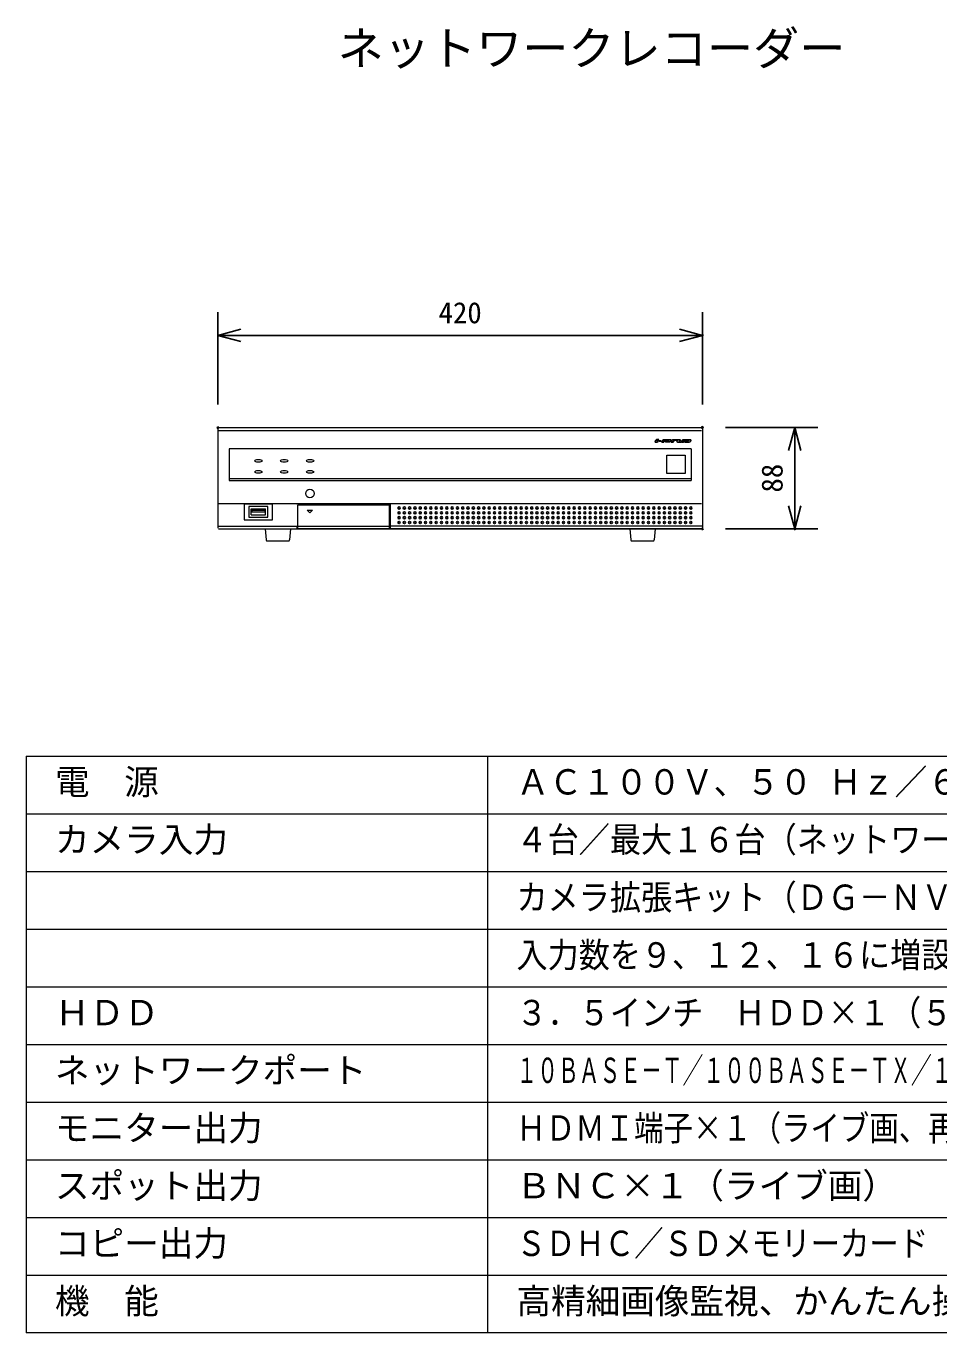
# Model space of a CAD drawing. Units: millimetres, scale not verified. Extents: x -62 to 63, y -56 to 57.
# Drawn here: x -62.5 to 16.6, y -56.5 to 56.8 of the extents above; entities that cross this region are included whole.
import ezdxf
from ezdxf.enums import TextEntityAlignment as Align

# ---------------------------------------------------------------- set-up
doc = ezdxf.new("R2010")
doc.units = ezdxf.units.MM
doc.header["$LTSCALE"] = 0.25
doc.header["$PDMODE"] = 32
doc.header["$PDSIZE"] = 0.125
for name, color, linetype, lineweight in [('0-0_0', 7, 'Continuous', 25), ('0-1_WAKU', 1, 'Continuous', 18), ('0-5_GAIKEI', 7, 'Continuous', 18), ('0-6_SUNPO', 7, 'Continuous', 25)]:
    doc.layers.add(name, color=color, linetype=linetype, lineweight=lineweight)
doc.layers.add('0-2_MOJI1', color=7, linetype='Continuous')
doc.layers.add('0-4_Defpoints', color=7, linetype='Continuous')
doc.styles.add('ＭＳ ゴシック', font='')
doc.styles.get('ＭＳ ゴシック').set_extended_font_data('MS Gothic')

# ---------------------------------------------------------------- blocks, each defined once
blk = doc.blocks.new('_OPEN30')
at = {"layer": '0-0_0'}
blk.add_line((0, 0), (-1, 0), dxfattribs=at)
blk.add_lwpolyline([(-1, 0.2679), (0, 0), (-1, -0.2679)], dxfattribs=at)
blk = doc.blocks.new('D5')
at = {"layer": '0-4_Defpoints'}
for p in [(-1.8689, 17.8561), (-1.8689, 9.0561), (6.1311, 9.0561)]:
    blk.add_point(p, dxfattribs=at)
at = {"layer": '0-6_SUNPO'}
for p, q in [((0.1311, 17.8561), (8.1311, 17.8561)), ((6.1311, 15.8561), (6.1311, 11.0561)), ((0.1311, 9.0561), (8.1311, 9.0561))]:
    blk.add_line(p, q, dxfattribs=at)
at = {"layer": '0-6_SUNPO', "xscale": 2, "yscale": 2}
for p, rotation in [((6.1311, 17.8561), 90), ((6.1311, 9.0561), 270)]:
    blk.add_blockref('_OPEN30', p, dxfattribs=dict(at, rotation=rotation))
at = {"layer": '0-6_SUNPO', "style": 'ＭＳ ゴシック'}
blk.add_text('88', height=1.833, rotation=90, dxfattribs=at).set_placement((5.6311, 12.2061), align=Align.BOTTOM_LEFT)
blk = doc.blocks.new('D4')
at = {"layer": '0-4_Defpoints'}
for p in [(-1.868, 25.8259), (-43.868, 17.8259), (-1.868, 17.8259)]:
    blk.add_point(p, dxfattribs=at)
at = {"layer": '0-6_SUNPO'}
for p, q in [((-43.868, 19.8259), (-43.868, 27.8259)), ((-1.868, 19.8259), (-1.868, 27.8259)), ((-41.868, 25.8259), (-3.868, 25.8259))]:
    blk.add_line(p, q, dxfattribs=at)
at = {"layer": '0-6_SUNPO', "xscale": 2, "yscale": 2, "rotation": 180}
blk.add_blockref('_OPEN30', (-43.868, 25.8259), dxfattribs=at)
at = {"layer": '0-6_SUNPO', "xscale": 2, "yscale": 2}
blk.add_blockref('_OPEN30', (-1.868, 25.8259), dxfattribs=at)
at = {"layer": '0-6_SUNPO', "style": 'ＭＳ ゴシック'}
blk.add_text('420', height=1.833, dxfattribs=at).set_placement((-24.743, 26.3259), align=Align.BOTTOM_LEFT)

msp = doc.modelspace()

# ---------------------------------------------------------------- linework, layer by layer
at = {"layer": '0-1_WAKU', "color": 4}
for p, q in [((-62.4975, -6.499), (-62.4975, -56.499)), ((-62.4975, -6.499), (62.5025, -6.499)), ((-22.4975, -6.499), (-22.4975, -56.499)), ((62.5025, -56.499), (-62.4975, -56.499))]:
    msp.add_line(p, q, dxfattribs=at)
at = {"layer": '0-1_WAKU'}
for p, q in [((-62.4975, -11.499), (62.5025, -11.499)), ((-62.4975, -16.499), (62.5025, -16.499)), ((-62.4975, -21.499), (62.5025, -21.499)), ((-62.4975, -26.499), (62.5025, -26.499)), ((-62.4975, -31.499), (62.5025, -31.499)), ((-62.4975, -36.499), (62.5025, -36.499)), ((-62.4975, -41.499), (62.5025, -41.499)), ((-62.4975, -46.499), (62.5025, -46.499)), ((-62.4975, -51.499), (62.5025, -51.499))]:
    msp.add_line(p, q, dxfattribs=at)
at = {"layer": '0-5_GAIKEI'}
for p, q in [((-45.8739, 21.9393), (-45.8739, 13.2391)), ((-45.8239, 21.9892), (-3.9238, 21.9892)), ((-3.8739, 21.9393), (-3.8739, 13.2391)), ((-45.824, 13.1892), (-3.9238, 13.1892)), ((-45.4139, 13.1692), (-45.4139, 13.1892)), ((-10.1652, 13.1892), (-10.0818, 12.2305)), ((-7.9826, 13.1892), (-8.0659, 12.2305)), ((-9.9822, 12.1392), (-8.1656, 12.1392))]:
    msp.add_line(p, q, dxfattribs=at)
at = {"layer": '0-5_GAIKEI', "color": 1}
for p, q in [((-45.7963, 21.7276), (-3.9515, 21.7276)), ((-44.8948, 20.1291), (-44.8994, 17.3701)), ((-4.853, 20.1291), (-44.8948, 20.1291)), ((-4.853, 20.1291), (-4.8485, 17.3701)), ((-44.8994, 17.3701), (-4.8487, 17.3701)), ((-4.8739, 17.5267), (-44.8991, 17.5267)), ((-45.7879, 15.3892), (-3.9598, 15.3892)), ((-43.6084, 15.3352), (-43.6084, 13.9789)), ((-41.1393, 15.3352), (-43.6084, 15.3352)), ((-41.5413, 15.1218), (-43.2065, 15.1218)), ((-43.2065, 15.1218), (-43.2065, 14.1966)), ((-42.9989, 14.9182), (-41.7489, 14.9182)), ((-42.9989, 14.4062), (-42.9989, 14.9182)), ((-42.9289, 14.8222), (-41.8189, 14.8222)), ((-42.9289, 14.8222), (-42.9289, 14.6622)), ((-41.8189, 14.8222), (-41.8189, 14.6622)), ((-41.7489, 14.4062), (-41.7489, 14.9182)), ((-41.5413, 14.1966), (-41.5413, 15.1218)), ((-41.1393, 13.9789), (-41.1393, 15.3352)), ((-30.9214, 15.3332), (-39.0264, 15.3332)), ((-31.0089, 15.258), (-38.9389, 15.258)), ((-38.9389, 13.2337), (-38.9389, 15.258)), ((-38.1239, 14.8092), (-37.6639, 14.8092)), ((-37.8939, 14.5792), (-38.1239, 14.8092)), ((-37.8939, 14.5792), (-37.6639, 14.8092)), ((-31.0089, 13.2301), (-31.0089, 15.258)), ((-30.9214, 13.231), (-30.9214, 15.3332)), ((-43.6084, 13.9789), (-41.1393, 13.9789)), ((-43.2065, 14.1966), (-41.5413, 14.1966)), ((-42.9989, 14.4062), (-41.7489, 14.4062)), ((-42.9289, 14.6622), (-41.8189, 14.6622)), ((-45.8739, 13.4322), (-39.0181, 13.4322)), ((-41.7652, 13.1892), (-41.6818, 12.2305)), ((-39.5826, 13.1892), (-39.6659, 12.2305)), ((-39.0181, 13.4455), (-39.0181, 13.4322)), ((-39.0138, 13.1892), (-39.0181, 13.4322)), ((-38.9389, 13.435), (-31.0089, 13.435)), ((-38.9389, 13.2337), (-38.9389, 13.2308)), ((-38.9389, 13.2308), (-38.9389, 13.2301)), ((-38.9389, 13.2301), (-31.0089, 13.2301)), ((-30.9214, 13.4455), (-3.8739, 13.4455)), ((-30.9214, 13.231), (-3.8746, 13.231)), ((-20.2239, 13.1692), (-20.2239, 13.1892)), ((-20.1239, 13.1692), (-20.1239, 13.1892)), ((-20.0239, 13.1892), (-20.0239, 13.1692)), ((-19.9239, 13.1892), (-19.9239, 13.1692)), ((-19.8239, 13.1892), (-19.8239, 13.1692)), ((-41.5822, 12.1392), (-39.7656, 12.1392))]:
    msp.add_line(p, q, dxfattribs=at)
at = {"layer": '0-5_GAIKEI', "lineweight": 25}
for p, q in [((-7.872, 20.9377), (-7.8899, 20.8995)), ((-7.8899, 20.8995), (-7.6882, 20.8995)), ((-7.6701, 20.9377), (-7.872, 20.9377)), ((-7.7852, 20.6969), (-7.702, 20.8707)), ((-7.6882, 20.8995), (-7.6701, 20.9377)), ((-7.6141, 20.8092), (-7.6278, 20.7809)), ((-7.6278, 20.7809), (-7.4794, 20.7809)), ((-7.4658, 20.8092), (-7.6141, 20.8092)), ((-7.4794, 20.7809), (-7.4658, 20.8092)), ((-6.487, 20.8843), (-6.4774, 20.8939)), ((-6.0934, 20.7971), (-6.093, 20.7975)), ((-22.2733, 14.1992), (-22.4344, 14.1992)), ((-22.2871, 14.0992), (-22.4207, 14.0992)), ((-22.4104, 14.0892), (-22.2974, 14.0892)), ((-16.9139, 14.6201), (-16.9139, 14.5382)), ((-14.9139, 14.5383), (-14.9139, 14.6202)), ((-10.0139, 14.6201), (-10.0139, 14.5382))]:
    msp.add_line(p, q, dxfattribs=at)
for points in [[(-7.969, 20.7365), (-7.97, 20.734), (-7.9708, 20.7315), (-7.9711, 20.7303), (-7.9713, 20.729), (-7.9716, 20.7266), (-7.9716, 20.7242), (-7.9713, 20.7219), (-7.9707, 20.7196), (-7.97, 20.7173), (-7.9689, 20.7151), (-7.9676, 20.7129), (-7.9661, 20.7109), (-7.9642, 20.7088), (-7.9621, 20.7069), (-7.9598, 20.7051), (-7.9571, 20.7034), (-7.9543, 20.7018), (-7.9511, 20.7005), (-7.9478, 20.6993), (-7.9443, 20.6983), (-7.9423, 20.6979), (-7.9385, 20.6972), (-7.9347, 20.6969), (-7.9307, 20.6967), (-7.8753, 20.6967), (-7.7852, 20.6969)], [(-7.702, 20.8707), (-7.9043, 20.8704), (-7.9463, 20.7835), (-7.969, 20.7365)], [(-6.6262, 20.9004), (-7.2637, 20.9004), (-7.2712, 20.9001), (-7.278, 20.8992), (-7.2842, 20.8977), (-7.2896, 20.8958), (-7.2945, 20.8934), (-7.2987, 20.8905), (-7.3023, 20.8873), (-7.3054, 20.8838), (-7.3078, 20.8799), (-7.3081, 20.8795), (-7.3956, 20.6968), (-7.2403, 20.6965), (-7.1563, 20.8706), (-6.8236, 20.8707), (-6.9163, 20.7692), (-7.0957, 20.7692), (-7.0655, 20.7415), (-6.9588, 20.7415), (-6.959, 20.7414), (-6.7228, 20.7414), (-6.7179, 20.7415), (-6.7113, 20.742), (-6.7054, 20.743), (-6.7, 20.7446), (-6.6949, 20.7466), (-6.6901, 20.7493), (-6.6854, 20.7526), (-6.6809, 20.7566), (-6.671, 20.7671), (-6.6421, 20.7982), (-6.5967, 20.8478), (-6.5937, 20.851), (-6.5905, 20.8547), (-6.5881, 20.8585), (-6.5871, 20.8604), (-6.5863, 20.8623), (-6.5853, 20.8662), (-6.5849, 20.87)], [(-6.5849, 20.87), (-6.5852, 20.8739), (-6.5862, 20.8777), (-6.5878, 20.8814), (-6.59, 20.885), (-6.593, 20.8884), (-6.5966, 20.8915), (-6.6008, 20.8943), (-6.6033, 20.8955), (-6.6084, 20.8976), (-6.6139, 20.8992), (-6.6199, 20.9001), (-6.6262, 20.9004)], [(-6.4514, 20.9001), (-6.4585, 20.8998), (-6.4645, 20.899), (-6.4696, 20.8977), (-6.4741, 20.8958), (-6.4762, 20.8947), (-6.4781, 20.8935), (-6.4818, 20.8906), (-6.4851, 20.887), (-6.4883, 20.8826), (-6.4914, 20.8771), (-6.4916, 20.8766), (-6.5784, 20.6967), (-6.4229, 20.6968), (-6.3366, 20.8757), (-6.0011, 20.8757), (-6.0133, 20.8649), (-6.0436, 20.8391), (-6.0888, 20.8014), (-6.0932, 20.7973), (-6.0964, 20.7936), (-6.0986, 20.7902), (-6.0999, 20.787), (-6.1003, 20.7855), (-6.1005, 20.7839), (-6.1004, 20.7808), (-6.0996, 20.7775), (-6.098, 20.7741), (-6.0955, 20.7702), (-6.0918, 20.7656), (-6.0862, 20.7599), (-6.0822, 20.7561), (-6.0188, 20.6968), (-5.7579, 20.6968), (-5.8232, 20.7578), (-5.8545, 20.7869), (-5.8569, 20.7894), (-5.8581, 20.7912), (-5.8586, 20.7927), (-5.8583, 20.7942)], [(-5.8583, 20.7942), (-5.8573, 20.7958), (-5.8551, 20.7981), (-5.853, 20.7998), (-5.8238, 20.8241), (-5.8195, 20.8276), (-5.7926, 20.8499), (-5.789, 20.8533), (-5.7861, 20.857), (-5.785, 20.8589), (-5.784, 20.8608), (-5.7826, 20.8646), (-5.7819, 20.8685), (-5.7819, 20.8725), (-5.7825, 20.8764), (-5.7838, 20.8802), (-5.7859, 20.8839), (-5.7885, 20.8874), (-5.7919, 20.8906), (-5.7959, 20.8934), (-5.7991, 20.8952), (-5.8042, 20.8973), (-5.8098, 20.8988), (-5.8159, 20.8998), (-5.8224, 20.9001), (-6.4514, 20.9001)], [(-5.5707, 20.9004), (-5.5754, 20.9002), (-5.5811, 20.8994), (-5.5864, 20.8981), (-5.5912, 20.8962), (-5.5956, 20.8938), (-5.5996, 20.8909), (-5.603, 20.8876), (-5.606, 20.8838), (-5.6086, 20.8795), (-5.6099, 20.8766), (-5.6581, 20.7754), (-5.68, 20.7298), (-5.6817, 20.7257), (-5.6825, 20.7218), (-5.6827, 20.7199), (-5.6827, 20.7181), (-5.6822, 20.7146), (-5.6811, 20.7113), (-5.6794, 20.7082), (-5.677, 20.7054), (-5.674, 20.7028), (-5.6704, 20.7006), (-5.6661, 20.6988), (-5.6613, 20.6975), (-5.656, 20.6968), (-5.6525, 20.6966), (-5.557, 20.6968), (-5.5408, 20.6968), (-5.458, 20.8696), (-5.1046, 20.8696), (-5.1744, 20.7245), (-5.4324, 20.7245), (-5.4014, 20.6965), (-4.9884, 20.6965)], [(-4.9405, 20.72), (-4.8758, 20.8545), (-4.8736, 20.8598), (-4.8722, 20.8646), (-4.8716, 20.8691), (-4.8716, 20.8713), (-4.8717, 20.8733), (-4.8724, 20.8772), (-4.8738, 20.8808), (-4.8757, 20.8842), (-4.8783, 20.8873), (-4.8816, 20.8903), (-4.8855, 20.893), (-4.8902, 20.8954), (-4.8957, 20.8974), (-4.9018, 20.899), (-4.9085, 20.9), (-4.9154, 20.9004), (-4.9164, 20.9004), (-5.5707, 20.9004)], [(-4.9459, 20.7119), (-4.943, 20.7158), (-4.9405, 20.72)]]:
    msp.add_lwpolyline(points, dxfattribs=at)
at = {"layer": '0-5_GAIKEI', "color": 1}
msp.add_lwpolyline([(-6.96, 19.5914), (-5.36, 19.5914), (-5.36, 17.9914), (-6.96, 17.9914)], close=True, dxfattribs=at)
msp.add_circle((-37.8939, 16.2592), 0.3699, dxfattribs=at)
at = {"layer": '0-5_GAIKEI', "lineweight": 25}
for centre in [(-30.1739, 14.9992), (-29.7139, 14.9992), (-29.2539, 14.9992), (-28.7939, 14.9992), (-28.3339, 14.9992), (-27.8739, 14.9992), (-27.4139, 14.9992), (-26.9539, 14.9992), (-26.4939, 14.9992), (-26.0339, 14.9992), (-25.5739, 14.9992), (-25.1139, 14.9992), (-24.6539, 14.9992), (-24.1939, 14.9992), (-23.7339, 14.9992), (-23.2739, 14.9992), (-22.8139, 14.9992), (-22.3539, 14.9992), (-21.8939, 14.9992), (-21.4339, 14.9992), (-20.9739, 14.9992), (-20.5139, 14.9992), (-20.0539, 14.9992), (-19.5939, 14.9992), (-19.1339, 14.9992), (-18.6739, 14.9992), (-18.2139, 14.9992), (-17.7539, 14.9992), (-17.2939, 14.9992), (-16.8339, 14.9992), (-16.3739, 14.9992), (-15.9139, 14.9992), (-15.4539, 14.9992), (-14.9939, 14.9992), (-14.5339, 14.9992), (-14.0739, 14.9992), (-13.6139, 14.9992), (-13.1539, 14.9992), (-12.6939, 14.9992), (-12.2339, 14.9992), (-11.7739, 14.9992), (-11.3139, 14.9992), (-10.8539, 14.9992), (-10.3939, 14.9992), (-9.9339, 14.9992), (-9.4739, 14.9992), (-9.0139, 14.9992), (-8.5539, 14.9992), (-8.0939, 14.9992), (-7.6339, 14.9992), (-7.1739, 14.9992), (-6.7139, 14.9992), (-6.2539, 14.9992), (-5.7939, 14.9992), (-5.3339, 14.9992), (-4.8739, 14.9992), (-30.1739, 14.5792), (-30.1739, 14.1592), (-30.1739, 13.7392), (-29.7139, 14.5792), (-29.7139, 14.1592), (-29.7139, 13.7392), (-29.2539, 14.5792), (-29.2539, 14.1592), (-29.2539, 13.7392), (-28.7939, 14.5792), (-28.7939, 14.1592), (-28.7939, 13.7392), (-28.3339, 14.5792), (-28.3339, 14.1592), (-28.3339, 13.7392), (-27.8739, 14.5792), (-27.8739, 14.1592), (-27.8739, 13.7392), (-27.4139, 14.5792), (-27.4139, 14.1592), (-27.4139, 13.7392), (-26.9539, 14.5792), (-26.9539, 14.1592), (-26.9539, 13.7392), (-26.4939, 14.5792), (-26.4939, 14.1592), (-26.4939, 13.7392), (-26.0339, 14.5792), (-26.0339, 14.1592), (-26.0339, 13.7392), (-25.5739, 14.5792), (-25.5739, 14.1592), (-25.5739, 13.7392), (-25.1139, 14.5792), (-25.1139, 14.1592), (-25.1139, 13.7392), (-24.6539, 14.5792), (-24.6539, 14.1592), (-24.6539, 13.7392), (-24.1939, 14.5792), (-24.1939, 14.1592), (-24.1939, 13.7392), (-23.7339, 14.5792), (-23.7339, 14.1592), (-23.7339, 13.7392), (-23.2739, 14.5792), (-23.2739, 14.1592), (-23.2739, 13.7392), (-22.8139, 14.5792), (-22.8139, 14.1592), (-22.8139, 13.7392), (-22.3539, 14.5792), (-22.3539, 14.1592), (-22.3539, 13.7392), (-21.8939, 14.5792), (-21.8939, 14.1592), (-21.8939, 13.7392), (-21.4339, 14.5792), (-21.4339, 14.1592), (-21.4339, 13.7392), (-20.9739, 14.5792), (-20.9739, 14.1592), (-20.9739, 13.7392), (-20.5139, 14.5792), (-20.5139, 14.1592), (-20.5139, 13.7392), (-20.0539, 14.5792), (-20.0539, 14.1592), (-20.0539, 13.7392), (-19.5939, 14.5792), (-19.5939, 14.1592), (-19.5939, 13.7392), (-19.1339, 14.5792), (-19.1339, 14.1592), (-19.1339, 13.7392), (-18.6739, 14.5792), (-18.6739, 14.1592), (-18.6739, 13.7392), (-18.2139, 14.5792), (-18.2139, 14.1592), (-18.2139, 13.7392), (-17.7539, 14.5792), (-17.7539, 14.1592), (-17.7539, 13.7392), (-17.2939, 14.5792), (-17.2939, 14.1592), (-17.2939, 13.7392), (-16.8339, 14.5792), (-16.8339, 14.1592), (-16.8339, 13.7392), (-16.3739, 14.5792), (-16.3739, 14.1592), (-16.3739, 13.7392), (-15.9139, 14.5792), (-15.9139, 14.1592), (-15.9139, 13.7392), (-15.4539, 14.5792), (-15.4539, 14.1592), (-15.4539, 13.7392), (-14.9939, 14.5792), (-14.9939, 14.1592), (-14.9939, 13.7392), (-14.5339, 14.5792), (-14.5339, 14.1592), (-14.5339, 13.7392), (-14.0739, 14.5792), (-14.0739, 14.1592), (-14.0739, 13.7392), (-13.6139, 14.5792), (-13.6139, 14.1592), (-13.6139, 13.7392), (-13.1539, 14.5792), (-13.1539, 14.1592), (-13.1539, 13.7392), (-12.6939, 14.5792), (-12.6939, 14.1592), (-12.6939, 13.7392), (-12.2339, 14.5792), (-12.2339, 14.1592), (-12.2339, 13.7392), (-11.7739, 14.5792), (-11.7739, 14.1592), (-11.7739, 13.7392), (-11.3139, 14.5792), (-11.3139, 14.1592), (-11.3139, 13.7392), (-10.8539, 14.5792), (-10.8539, 14.1592), (-10.8539, 13.7392), (-10.3939, 14.5792), (-10.3939, 14.1592), (-10.3939, 13.7392), (-9.9339, 14.5792), (-9.9339, 14.1592), (-9.9339, 13.7392), (-9.4739, 14.5792), (-9.4739, 14.1592), (-9.4739, 13.7392), (-9.0139, 14.5792), (-9.0139, 14.1592), (-9.0139, 13.7392), (-8.5539, 14.5792), (-8.5539, 14.1592), (-8.5539, 13.7392), (-8.0939, 14.5792), (-8.0939, 14.1592), (-8.0939, 13.7392), (-7.6339, 14.5792), (-7.6339, 14.1592), (-7.6339, 13.7392), (-7.1739, 14.5792), (-7.1739, 14.1592), (-7.1739, 13.7392), (-6.7139, 14.5792), (-6.7139, 14.1592), (-6.7139, 13.7392), (-6.2539, 14.5792), (-6.2539, 14.1592), (-6.2539, 13.7392), (-5.7939, 14.5792), (-5.7939, 14.1592), (-5.7939, 13.7392), (-5.3339, 14.5792), (-5.3339, 14.1592), (-5.3339, 13.7392), (-4.8739, 14.5792), (-4.8739, 14.1592), (-4.8739, 13.7392)]:
    msp.add_circle(centre, 0.09, dxfattribs=at)
for centre, start, end in [((-20.1739, 13.6292), 19.29015, 65.70602), ((-17.1739, 13.6292), 114.28373, 160.69088), ((-14.1739, 13.6292), 14.47005, 80.99008)]:
    msp.add_arc(centre, 0.0872, start, end, dxfattribs=at)
at = {"layer": '0-5_GAIKEI', "color": 1}
for centre, start, end in [((-41.5822, 12.2392), 184.96974, 270), ((-39.7656, 12.2392), 270, 355.03026)]:
    msp.add_arc(centre, 0.1, start, end, dxfattribs=at)
at = {"layer": '0-5_GAIKEI'}
for centre, start, end in [((-9.9822, 12.2392), 184.96974, 270), ((-8.1656, 12.2392), 270, 355.03026)]:
    msp.add_arc(centre, 0.1, start, end, dxfattribs=at)
at = {"layer": '0-5_GAIKEI', "color": 1}
for centre in [(-42.3689, 19.0874), (-42.3689, 18.1287), (-40.1264, 19.0874), (-40.1264, 18.1287), (-37.8857, 19.0874), (-37.8857, 18.1287)]:
    msp.add_ellipse(centre, major_axis=(0.315, 0), ratio=0.365057, dxfattribs=at)

# ---------------------------------------------------------------- block references
at = {"layer": '0-6_SUNPO'}
for name in ['D4', 'D5']:
    msp.add_blockref(name, (-2.0059, 4.1331), dxfattribs=at)

# ---------------------------------------------------------------- texts
at = {"layer": '0-2_MOJI1', "style": 'ＭＳ ゴシック'}
for s, height, p in [('ネットワークレコーダー', 2.933, (-35.4975, 52.501)), ('電\u3000源', 2.199, (-59.9975, -10.499)), ('カメラ入力', 2.199, (-59.9975, -15.499)), ('ＨＤＤ', 2.199, (-59.9975, -30.499)), ('ネットワークポート', 2.199, (-59.9975, -35.499)), ('モニター出力', 2.199, (-59.9975, -40.499)), ('スポット出力', 2.199, (-59.9975, -45.499)), ('ＢＮＣ×１（ライブ画）', 2.199, (-19.9975, -45.499)), ('コピー出力', 2.199, (-59.9975, -50.499)), ('機\u3000能', 2.199, (-59.9975, -55.499)), ('高精細画像監視、かんたん操作・簡単設定', 2.199, (-19.9975, -55.499))]:
    msp.add_text(s, height=height, dxfattribs=at).set_placement(p, align=Align.BOTTOM_LEFT)
for s, width, p in [('ＡＣ１００Ｖ、５０ Ｈｚ／６０ Ｈｚ', 0.95, (-19.9975, -10.499)), ('４台／最大１６台（ネットワーク経由)', 0.9, (-19.9975, -15.499)), ('カメラ拡張キット（ＤＧ－ＮＶＥ２０）により、', 0.9, (-19.9975, -20.499)), ('入力数を９、１２、１６に増設可能', 0.9, (-19.9975, -25.499)), ('３．５インチ\u3000ＨＤＤ×１（５００ＧＢ）', 0.9, (-19.9975, -30.499)), ('１０ＢＡＳＥ－Ｔ／１００ＢＡＳＥ－ＴＸ／１０００ＢＡＳＥ－Ｔ（ＲＪ－４５）', 0.6, (-19.9975, -35.499)), ('ＨＤＭＩ端子×１（ライブ画、再生画）', 0.85, (-19.9975, -40.499)), ('ＳＤＨＣ／ＳＤメモリーカード', 0.85, (-19.9975, -50.499))]:
    msp.add_text(s, height=2.199, dxfattribs=dict(at, width=width)).set_placement(p, align=Align.BOTTOM_LEFT)

doc.saveas('drawing.dxf')
